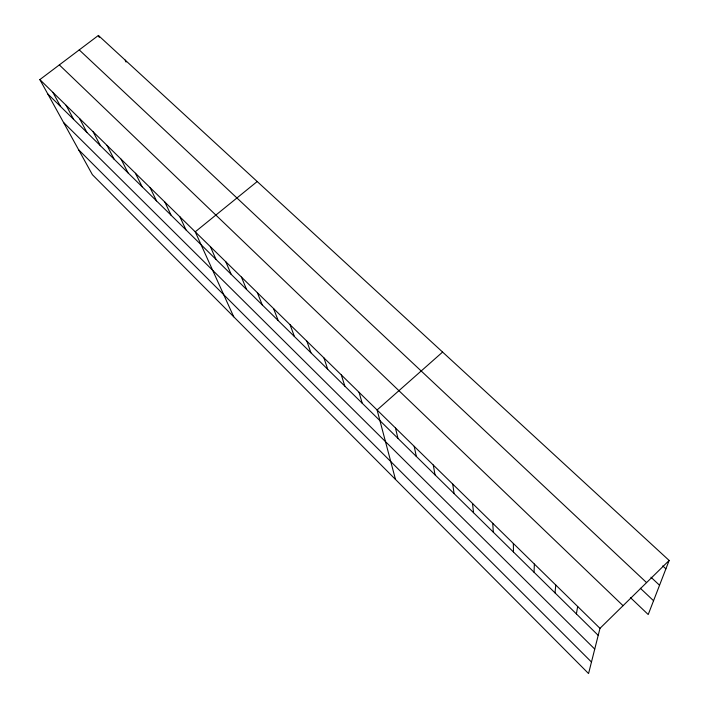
<?xml version="1.0" encoding="UTF-8"?>
<svg xmlns="http://www.w3.org/2000/svg" width="709" height="709" viewBox="0 0 709 709"><rect width="100%" height="100%" fill="white"/><g stroke="black" fill="none" stroke-linecap="round" stroke-linejoin="round"><path stroke-width="1.06" d="M534.037 572.243L534.364 564.045M555.005 592.875L555.794 585.04M576.39 613.905L577.667 606.47M669.145 560.456L599.982 628.334L588.559 673.55L92.4 174.698L39.855 79.603L98.391 35.45L669.145 560.456L648.212 614.535L630.425 597.59M442.593 352.063L377.099 409.979L395.48 479.426M257.199 181.531L195.241 231.825L233.722 316.79M662.738 565.924L665.902 568.848M650.942 577.206L659.547 585.253M79.231 49.905L646.573 582.612M640.36 588.266L653.556 600.727M59.326 64.909L623.06 605.69M39.855 79.603L599.982 628.334M47.778 93.934L598.21 635.361M63.5 122.391L594.736 649.089M78.637 149.785L591.466 662.029M52.856 92.338L60.628 106.58M66.07 105.286L73.674 119.413M79.497 118.438L86.932 132.459M93.145 131.803L100.403 145.708M107.006 145.389L114.096 159.171M121.106 159.197L128.01 172.854M135.437 173.244L142.146 186.759M150.016 187.513L156.521 200.904M164.834 202.038L171.126 215.27M179.909 216.803L185.988 229.884M98.391 35.45L99.304 37.435M125.209 60.123L126.078 62.082M210.378 246.652L216.006 259.414M225.772 261.736L231.161 274.321M241.432 277.077L246.581 289.485M257.358 292.684L262.25 304.905M273.568 308.557L278.203 320.592M290.07 324.722L294.421 336.545M306.855 341.162L310.923 352.781M323.942 357.903L327.718 369.3M341.339 374.946L344.813 386.113M359.055 392.307L362.21 403.226M395.471 427.979L397.953 438.392M414.198 446.324L416.325 456.454M433.279 465.015L435.034 474.862M452.723 484.061L454.088 493.606M472.54 503.479L473.515 512.704M492.746 523.269L493.304 532.175M513.343 543.457L513.476 552.019"/></g></svg>
